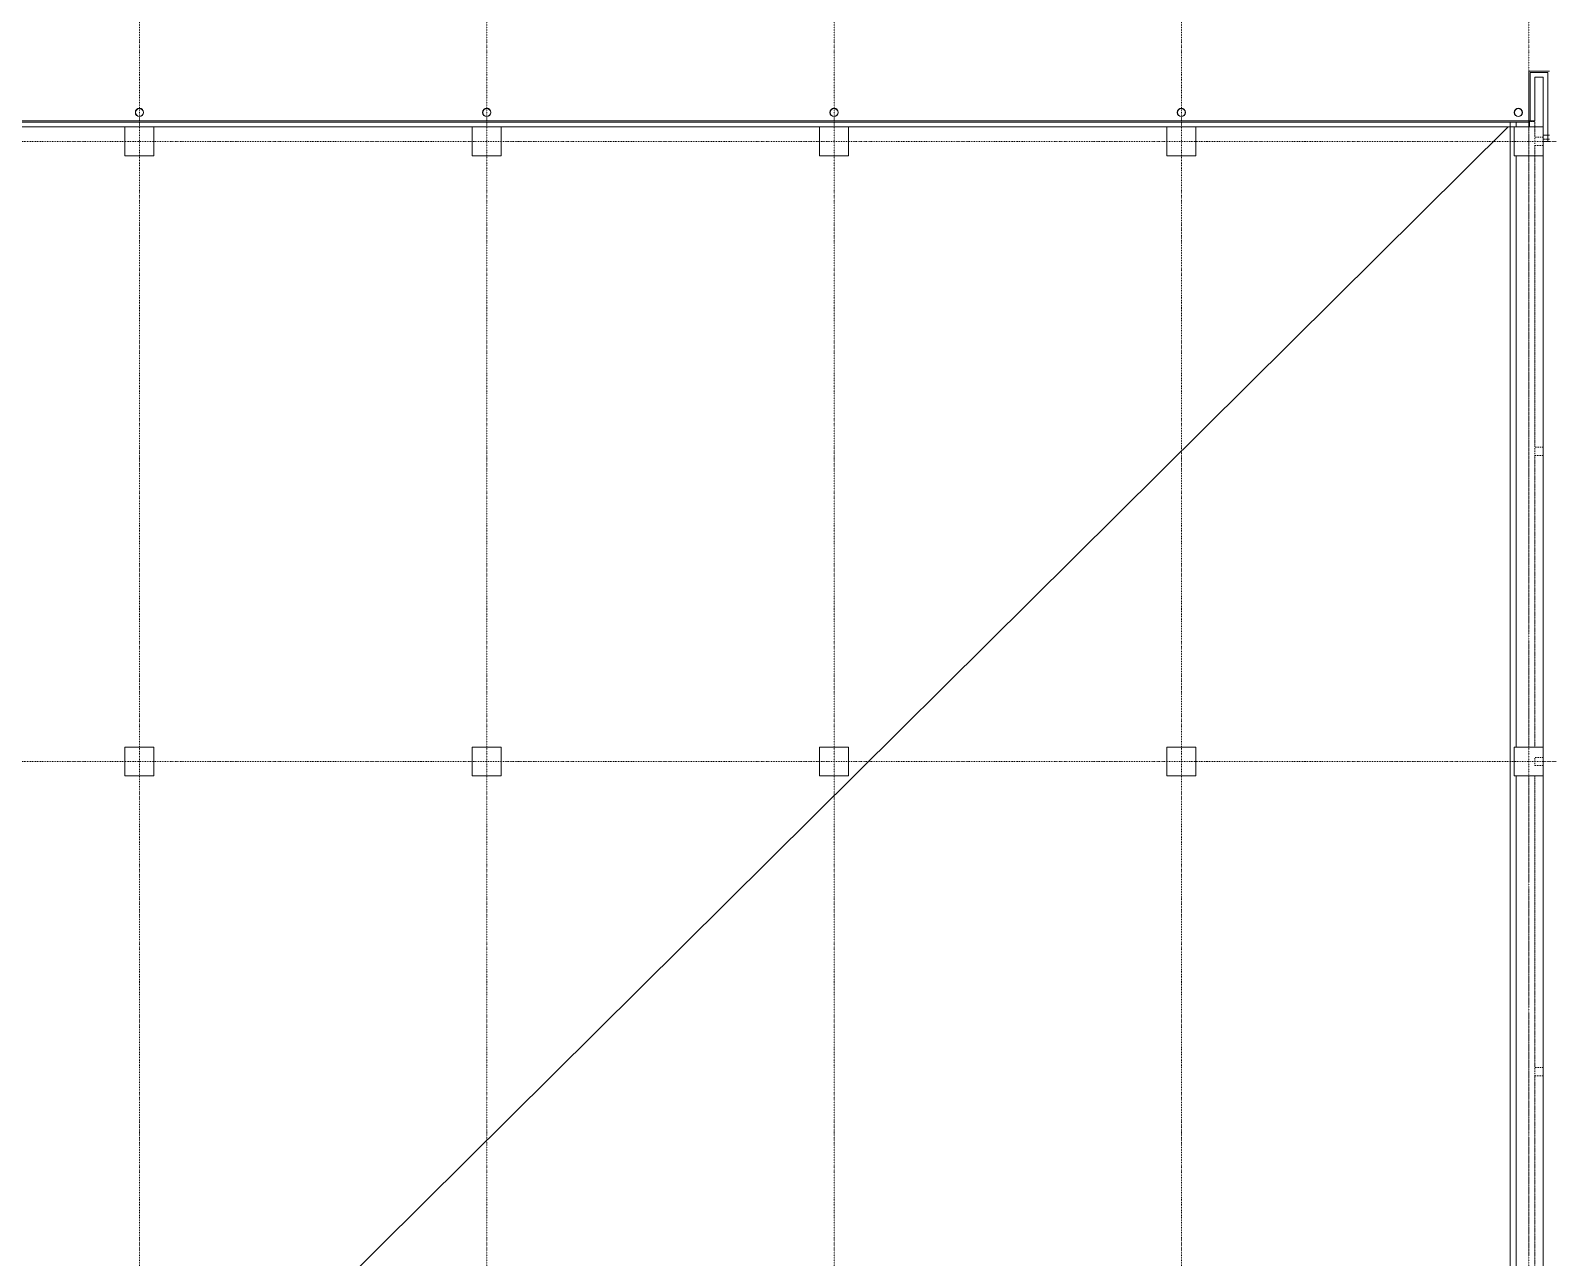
# Model space of a CAD drawing. Extents: x -255138 to 664740, y -29000 to 131250.
# Drawn here: x 207361 to 244082, y 63000 to 92686 of the extents above; entities that cross this region are included whole.
import ezdxf

# ---------------------------------------------------------------- set-up
doc = ezdxf.new("R2010")
doc.units = 0
doc.header["$LTSCALE"] = 10
for name, pattern in [('H12PL4$0$JJP_三點線', [0.9, 0.3, -0.15, 0, -0.15, 0, -0.15, 0, -0.15]), ('H12PL4$0$JJP_虛線(退縮線、投影線、地下室範圍、非屬本工程、圖面分區)', [0.45, 0.3, -0.15]), ('H12PL4$0$TAI_虛線', [5.644, 2.822, -2.822])]:
    doc.linetypes.add(name, pattern=pattern)
for name, color, linetype in [('H12PL4$0$A-OBJE-2D', 252, 'Continuous'), ('H12PL4$0$A-OBJE-MEP', 252, 'Continuous'), ('H12PL4$0$A-WALL-EX', 252, 'Continuous'), ('H12PL4$0$A-WALL-IN', 252, 'Continuous'), ('H12PL4$0$S-COL', 252, 'Continuous'), ('H12PL4$0$S-GRID', 252, 'Continuous')]:
    doc.layers.add(name, color=color, linetype=linetype)

# ---------------------------------------------------------------- blocks, each defined once
blk = doc.blocks.new('H12PL4')
at = {"layer": 'H12PL4$0$A-OBJE-2D', "lineweight": 0}
blk.add_line((151700, -350), (243100, 90350), dxfattribs=at)
at = {"layer": 'H12PL4$0$A-OBJE-MEP', "lineweight": 0, "flags": 128}
for points in [[(210095, 90700, 1), (209905, 90700, 1)], [(218495, 90700, 1), (218305, 90700, 1)], [(226895, 90700, 1), (226705, 90700, 1)], [(235295, 90700, 1), (235105, 90700, 1)], [(243445, 90700, 1), (243255, 90700, 1)]]:
    blk.add_lwpolyline(points, format="xyb", close=True, dxfattribs=at)
at = {"layer": 'H12PL4$0$A-OBJE-MEP', "lineweight": 0}
for centre in [(210000, 90700), (218400, 90700), (226800, 90700), (235200, 90700), (243350, 90700)]:
    blk.add_circle(centre, 100, dxfattribs=at)
at = {"layer": 'H12PL4$0$A-WALL-EX', "lineweight": 0}
for p, q in [((243750, 91665), (243635, 91665)), ((243750, 91665), (243635, 91665)), ((243635, 90500), (243635, 91665)), ((243750, 91665), (244065, 91665)), ((244065, 91550), (244065, 91665)), ((244065, 91550), (244065, 91665)), ((244065, 91550), (244065, 90115)), ((151700, 90465), (243600, 90465)), ((243600, 90465), (243617.5, 90465)), ((243950, 90150), (243950, 90050)), ((244065, 90150), (244065, 90050)), ((244065, 90115), (244065, 90000))]:
    blk.add_line(p, q, dxfattribs=at)
at = {"layer": 'H12PL4$0$A-WALL-EX', "linetype": 'H12PL4$0$JJP_虛線(退縮線、投影線、地下室範圍、非屬本工程、圖面分區)', "lineweight": 0}
for p, q in [((243950, 90050), (244065, 90050)), ((244065, 90050), (244100, 90050))]:
    blk.add_line(p, q, dxfattribs=at)
at = {"layer": 'H12PL4$0$A-WALL-EX', "lineweight": 0, "flags": 128}
for points in [[(243600, 91700), (243635, 91700)], [(243600, 91700), (243600, 90500)], [(244100, 91700), (243635, 91700)], [(243750, 91550), (243950, 91550)], [(243750, 90500), (243750, 91550)], [(243950, 91550), (243950, 90000)], [(151550, 90350), (243617.5, 90350)], [(151700, 90500), (243600, 90500)], [(151700, 90500), (243600, 90500)], [(243600, 90500), (151700, 90500)], [(243617.5, 90500), (243617.5, 90465)], [(243617.5, 90500), (243635, 90500)], [(243617.5, 90465), (243617.5, 90350)], [(243635, 90500), (243750, 90500)], [(243750, 90350), (243635, 90350)], [(243750, 90350), (243635, 90350)], [(244100, 90150), (243950, 90150)], [(243950, 90000), (244065, 90000)], [(244065, 90000), (244100, 90000)], [(243950, 89650), (243950, 75350)], [(243950, 74650), (243950, 60350)]]:
    blk.add_lwpolyline(points, dxfattribs=at)
at = {"layer": 'H12PL4$0$A-WALL-EX', "linetype": 'H12PL4$0$JJP_虛線(退縮線、投影線、地下室範圍、非屬本工程、圖面分區)', "lineweight": 0, "flags": 128}
for points in [[(243750, 90482.5), (243600, 90482.5)], [(243600, 90482.5), (243600, 78075)], [(243750, 90100), (243750, 90482.5)], [(243750, 82600), (243750, 89900)], [(243750, 75350), (243750, 82400)], [(243600, 77925), (243600, 75350)], [(243600, 74650), (243600, 72075)], [(243750, 67600), (243750, 74650)], [(243600, 71925), (243600, 69075)], [(243600, 68925), (243600, 66075)], [(243750, 60350), (243750, 67400)], [(243600, 65925), (243600, 63075)]]:
    blk.add_lwpolyline(points, dxfattribs=at)
at = {"layer": 'H12PL4$0$A-WALL-IN', "lineweight": 0, "flags": 128}
for points in [[(243150, 90465), (243150, 30500)], [(243300, 90465), (243150, 90465)], [(243300, 90350), (243300, 90465)], [(243300, 75350), (243300, 89650)], [(243300, 60350), (243300, 74650)]]:
    blk.add_lwpolyline(points, dxfattribs=at)
at = {"layer": 'H12PL4$0$S-COL', "lineweight": 0, "flags": 128}
for points in [[(209650, 90350), (209650, 89650), (210350, 89650), (210350, 90350)], [(218050, 90350), (218050, 89650), (218750, 89650), (218750, 90350)], [(226450, 90350), (226450, 89650), (227150, 89650), (227150, 90350)], [(234850, 90350), (234850, 89650), (235550, 89650), (235550, 90350)], [(243250, 90350), (243250, 89650), (243950, 89650), (243950, 90000)], [(243950, 90350), (243617.5, 90350)]]:
    blk.add_lwpolyline(points, dxfattribs=at)
at = {"layer": 'H12PL4$0$S-COL', "linetype": 'H12PL4$0$TAI_虛線', "lineweight": 0, "flags": 128}
for points in [[(243750, 89900), (243950, 89900), (243950, 90100), (243750, 90100)], [(243750, 82400), (243950, 82400), (243950, 82600), (243750, 82600)], [(243750, 74900), (243950, 74900), (243950, 75100), (243750, 75100)], [(243750, 67400), (243950, 67400), (243950, 67600), (243750, 67600)]]:
    blk.add_lwpolyline(points, close=True, dxfattribs=at)
at = {"layer": 'H12PL4$0$S-COL', "lineweight": 0, "flags": 128}
for points in [[(209650, 74650), (210350, 74650), (210350, 75350), (209650, 75350)], [(218050, 74650), (218750, 74650), (218750, 75350), (218050, 75350)], [(226450, 74650), (227150, 74650), (227150, 75350), (226450, 75350)], [(234850, 74650), (235550, 74650), (235550, 75350), (234850, 75350)], [(243250, 74650), (243950, 74650), (243950, 75350), (243250, 75350)]]:
    blk.add_lwpolyline(points, close=True, dxfattribs=at)
at = {"layer": 'H12PL4$0$S-GRID', "linetype": 'H12PL4$0$JJP_三點線', "lineweight": 0}
for p, q in [((210000, 128250), (210000, -28000)), ((218400, 128250), (218400, -28000)), ((226800, 128250), (226800, -28000)), ((235200, 128250), (235200, -28000)), ((243600, 128250), (243600, -28000)), ((-29000, 90000), (289600, 90000)), ((-29000, 75000), (289600, 75000))]:
    blk.add_line(p, q, dxfattribs=at)

msp = doc.modelspace()

# ---------------------------------------------------------------- block references
msp.add_blockref('H12PL4', (0, 0))

doc.saveas('drawing.dxf')
